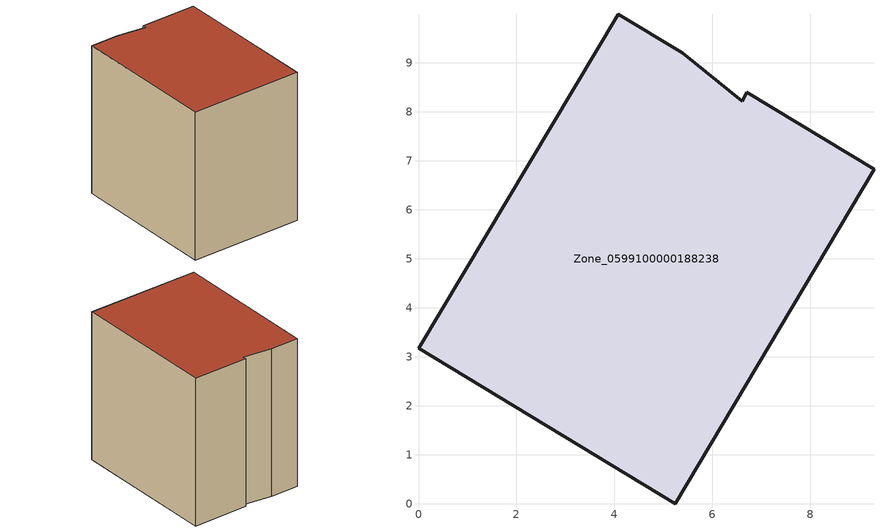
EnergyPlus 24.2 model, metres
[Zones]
Zone_0599100000188238
 floor ground (C_G): 4.08,9.99 5.38,9.2 6.61,8.22 6.7,8.4 9.3,6.83 5.24,0 0,3.17 z0
 wall outside (C_F): 5.24,0 9.3,6.83 6.7,8.4 6.61,8.22 5.38,9.2 4.08,9.99 0,3.17 5.24,0 z0:8.13
 roof outside (C_R): 5.38,9.2 4.08,9.99 0,3.17 5.24,0 9.3,6.83 6.7,8.4 6.61,8.22 z8.13
[BUILDING]
Pand.0599100000188238: North Axis=0; Terrain=City; Loads Convergence Tolerance Value=0.04; Temperature Convergence Tolerance Value=0.4; Solar Distribution=FullExterior; Maximum Number of Warmup Days=25; Minimum Number of Warmup Days=1
[Site:Location]
Rotterdam.The.Hague.AP_ZH_NLD Design_Conditions: Latitude=51.96; Longitude=4.45; Time Zone=1; Elevation=-4.5
[SITE:GROUNDTEMPERATURE:BUILDINGSURFACE]
18, 18, 18, 18, 18, 18, 18, 18, 18, 18, 18, 18
[MATERIAL] Thermal Absorptance=0.9; Solar Absorptance=0.7; Visible Absorptance=0.7
Name | Roughness | Thickness | Conductivity | Density | Specific Heat
G.TI.1946-1964 | MediumSmooth | 0.15 | 1 | 540 | 1210
F.TI.1946-1964 | Rough | 0.3 | 0.857143 | 1920 | 840
R.TI.1946-1964 | MediumRough | 0.2 | 0.277778 | 1500 | 1000
[CONSTRUCTION]
C_G: G.TI.1946-1964
C_F: F.TI.1946-1964
C_R: R.TI.1946-1964
[ZONE]
Zone_0599100000188238: Type=1; Multiplier=1; Ceiling Height=Autocalculate; Volume=Autocalculate; Floor Area=autocalculate; Part of Total Floor Area=Yes
[ZONEINFILTRATION:DESIGNFLOWRATE]
Infil_Zone_0599100000188238: Zone or ZoneList or Space or SpaceList=Zone_0599100000188238; Schedule=AlwaysOn; Design Flow Rate Calculation Method=Flow/Area; Flow Rate per Floor Area=0.003; Constant Term Coefficient=1; Temperature Term Coefficient=0; Velocity Term Coefficient=0; Velocity Squared Term Coefficient=0
[HVACTEMPLATE:ZONE:IDEALLOADSAIRSYSTEM]
Zone_0599100000188238: Maximum Heating Supply Air Temperature=50; Minimum Cooling Supply Air Temperature=13; Maximum Heating Supply Air Humidity Ratio=0.0156; Minimum Cooling Supply Air Humidity Ratio=0.0077; Heating Limit=NoLimit; Cooling Limit=NoLimit; Dehumidification Control Type=ConstantSensibleHeatRatio; Cooling Sensible Heat Ratio=0.7; Dehumidification Setpoint=60; Humidification Control Type=None; Humidification Setpoint=30; Outdoor Air Method=None; Outdoor Air Flow Rate per Person=0.00944; Outdoor Air Flow Rate per Zone Floor Area=0; Outdoor Air Flow Rate per Zone=0; Demand Controlled Ventilation Type=None; Outdoor Air Economizer Type=NoEconomizer; Heat Recovery Type=None; Sensible Heat Recovery Effectiveness=0.7; Latent Heat Recovery Effectiveness=0.65
[ZONECONTROL:THERMOSTAT]
ThermostatControl_Zone_0599100000188238: Zone or ZoneList=Zone_0599100000188238; Control Type Schedule=DualSetpointControlType; Control 1=Thermostat_Zone_0599100000188238; Temperature Difference Between Cutout And Setpoint=0
[THERMOSTATSETPOINT:DUALSETPOINT]
Thermostat_Zone_0599100000188238: Heating Setpoint Temperature Schedule=HeatingSetpoint_Zone_0599100000188238; Cooling Setpoint Temperature Schedule=CoolingSetpoint_Zone_0599100000188238
[SCHEDULE:COMPACT]
HeatingSetpoint_Zone_0599100000188238: Through: 12/31, For: AllDays, Until: 24:00, 21
CoolingSetpoint_Zone_0599100000188238: Through: 12/31, For: AllDays, Until: 24:00, 24
DualSetpointControlType: Through: 12/31, For: AllDays, Until: 24:00, 4
AlwaysOn: Through: 12/31, For: AllDays, Until: 24:00, 1
